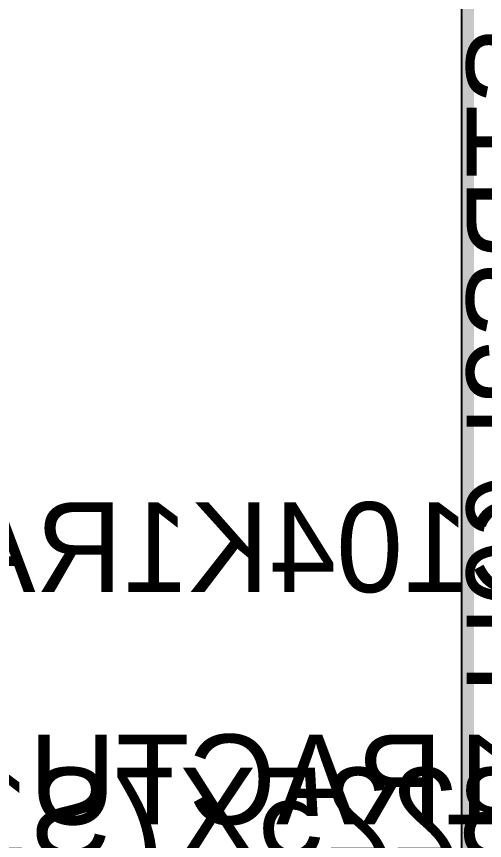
# Model space of a CAD drawing. Extents: x -28 to 199, y -61 to 255.
# Drawn here: x -10.22 to 0.36, y 206.56 to 225.19 of the extents above; entities that cross this region are included whole.
import ezdxf
from ezdxf.enums import TextEntityAlignment as Align

# ---------------------------------------------------------------- set-up
doc = ezdxf.new("R2010")
doc.units = 0
doc.header["$MEASUREMENT"] = 0
for name, color, linetype in [('ASSEMBLY_PART_NUMBERS_BTM', 191, 'CONTINUOUS'), ('BOARD_OUTLINE', 10, 'CONTINUOUS'), ('MANUFACTURING_OUTLINES', 10, 'CONTINUOUS')]:
    doc.layers.add(name, color=color, linetype=linetype)
doc.styles.add('VERIBEST_GERBER_0', font='txt')

msp = doc.modelspace()

# ---------------------------------------------------------------- linework, layer by layer
at = {"layer": 'BOARD_OUTLINE', "const_width": 0.25}
msp.add_lwpolyline([(0, 1.5), (0, 253.5, -0.41421356), (1.5, 255), (168.5, 255, -0.41421356), (170, 253.5), (170, 1.5, -0.41421356), (168.5, 0), (1.5, 0, -0.41421356)], format="xyb", close=True, dxfattribs=at)
at = {"layer": 'MANUFACTURING_OUTLINES'}
msp.add_lwpolyline([(170.15041, 1.5, -0.41421356), (168.5, -0.15041), (1.5, -0.15041, -0.41421356), (-0.15041, 1.5), (-0.15041, 253.5, -0.41421356), (1.5, 255.15041), (168.5, 255.15041, -0.41421356), (170.15041, 253.5)], format="xyb", close=True, dxfattribs=at)

# ---------------------------------------------------------------- texts
at = {"layer": 'ASSEMBLY_PART_NUMBERS_BTM', "style": 'VERIBEST_GERBER_0', "text_generation_flag": 2}
msp.add_text('STPS3L60U', height=2.032, rotation=90, dxfattribs=at).set_placement((-0.04, 225), align=Align.TOP_LEFT)
for s, p in [('C1206C104K1RACTU', (10, 214.21)), ('C1206C104K1RACTU', (17.25, 208.96)), ('C3225X7S1H106M250AB', (3.25, 208.21))]:
    msp.add_text(s, height=2.032, dxfattribs=at).set_placement(p, align=Align.TOP_LEFT)

doc.saveas('drawing.dxf')
